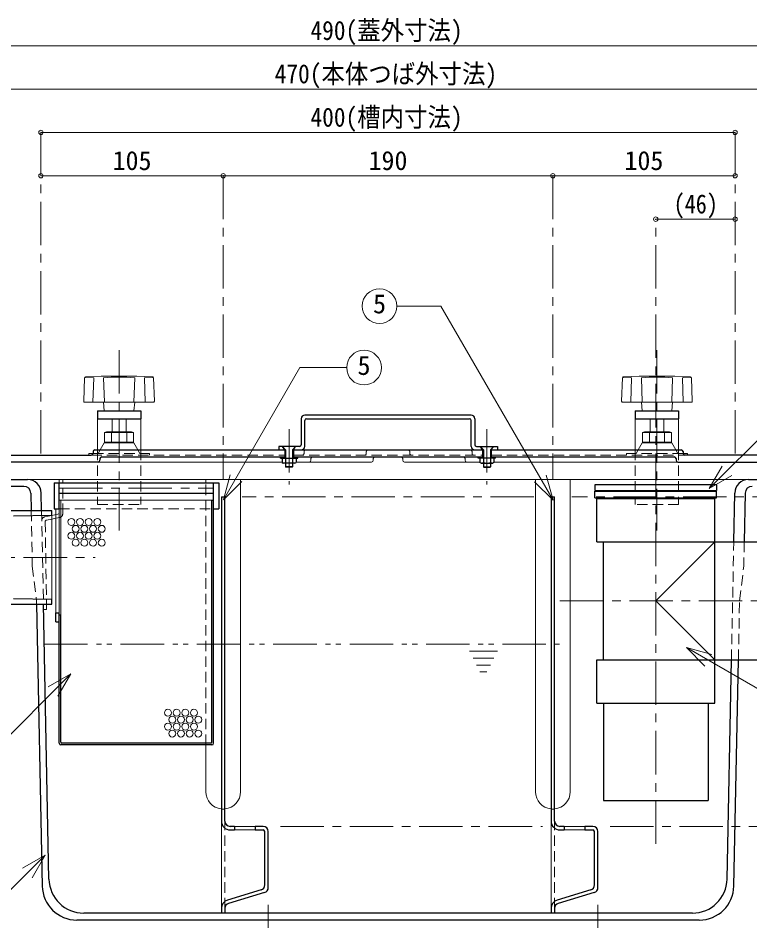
# Model space of a CAD drawing. Units: millimetres at full size, sheet at 1:5. Extents: x -1040 to 985, y -707 to 698.
# Drawn here: x -661 to -239, y -409 to 111 of the extents above; entities that cross this region are included whole.
import ezdxf
from ezdxf.enums import TextEntityAlignment as Align

# ---------------------------------------------------------------- set-up
doc = ezdxf.new("R2010")
doc.units = ezdxf.units.MM
doc.header["$LTSCALE"] = 5
doc.header["$PDMODE"] = 32
doc.header["$PDSIZE"] = 2.5
for name, pattern in [('CHAIN1', [8, 5, -1, 1, -1]), ('DASHED1', [1.8, 1.2, -0.6]), ('DOUBLE_CHAIN1', [8.8, 5, -1, 0.6, -0.6, 0.6, -1])]:
    doc.linetypes.add(name, pattern=pattern)
doc.layers.add('0-0____1', color=7, linetype='Continuous', lineweight=18)
doc.styles.add('ＭＳ ゴシック', font='')
doc.styles.get('ＭＳ ゴシック').set_extended_font_data('MS Gothic')

msp = doc.modelspace()

# ---------------------------------------------------------------- linework, layer by layer
at = {"layer": '0-0____1', "color": 4, "lineweight": 9}
for p, q in [((-692.473, 95.009), (-202.473, 95.009)), ((-212.473, 70.009), (-682.473, 70.009)), ((-647.473, 45.009), (-247.473, 45.009)), ((-542.473, 20.009), (-647.473, 20.009)), ((-352.473, 20.009), (-542.473, 20.009)), ((-247.473, 20.009), (-352.473, 20.009)), ((-247.473, -4.991), (-293.206, -4.991)), ((-614.973, -119.991), (-614.973, -137.991)), ((-589.973, -119.991), (-589.973, -137.991)), ((-304.973, -119.991), (-304.973, -137.991)), ((-279.973, -119.991), (-279.973, -137.991)), ((-456.973, -144.991), (-492.885, -144.991)), ((-455.973, -142.991), (-455.973, -143.991)), ((-438.973, -142.991), (-438.973, -143.991)), ((-437.973, -144.991), (-402.061, -144.991)), ((-655.315, -154.991), (-636.972, -154.991)), ((-634.972, -154.991), (-239.631, -154.991)), ((-552.473, -154.991), (-552.473, -156.991)), ((-532.473, -154.991), (-532.473, -334.991)), ((-362.473, -154.991), (-362.473, -334.991)), ((-342.473, -154.991), (-342.473, -334.991)), ((-635.972, -166.991), (-548.972, -166.991)), ((-259.206, -190.991), (-293.206, -224.991)), ((-293.206, -224.991), (-259.206, -258.991)), ((-552.473, -307.991), (-552.473, -334.991))]:
    msp.add_line(p, q, dxfattribs=at)
at = {"layer": '0-0____1', "color": 4, "linetype": 'CHAIN1', "lineweight": 9}
for p, q in [((-647.473, 45.009), (-647.473, -144.991)), ((-247.473, 45.009), (-247.473, -144.991)), ((-542.473, 20.009), (-542.473, -154.991)), ((-352.473, 20.009), (-352.473, -154.991)), ((-293.206, -364.991), (-293.206, -4.991)), ((-602.473, -80.491), (-602.473, -184.491)), ((-292.473, -80.491), (-292.473, -184.491)), ((-504.473, -125.991), (-504.473, -157.991)), ((-390.473, -125.991), (-390.473, -157.991)), ((-636.972, -159.991), (-547.972, -159.991)), ((-363.473, -164.991), (-531.473, -164.991)), ((-52.473, -164.991), (-341.473, -164.991)), ((-817.473, -199.991), (-616.272, -199.991)), ((-348.381, -224.991), (-2.473, -224.991)), ((-509.473, -354.991), (-358.473, -354.991)), ((-319.473, -354.991), (-52.473, -354.991)), ((-516.473, -400.259), (-516.473, -479.991)), ((-326.473, -400.259), (-326.473, -479.991))]:
    msp.add_line(p, q, dxfattribs=at)
at = {"layer": '0-0____1'}
for p, q in [((-262.338, -160.299), (-180.14, -78.101)), ((-542.324, -166.758), (-498.334, -90.567)), ((-471.303, -90.567), (-498.334, -90.567)), ((-622.34, -96.426), (-622.824, -109.974)), ((-621.865, -95.944), (-612.714, -95.503)), ((-617.596, -110.491), (-617.096, -96.491)), ((-612.232, -95.491), (-592.714, -95.491)), ((-611.462, -96.491), (-610.962, -110.491)), ((-593.484, -96.491), (-593.984, -110.491)), ((-583.081, -95.944), (-592.232, -95.503)), ((-587.35, -110.491), (-587.85, -96.491)), ((-582.606, -96.426), (-582.122, -109.974)), ((-312.34, -96.426), (-312.824, -109.974)), ((-311.865, -95.944), (-302.714, -95.503)), ((-307.596, -110.491), (-307.096, -96.491)), ((-302.232, -95.491), (-282.714, -95.491)), ((-301.462, -96.491), (-300.962, -110.491)), ((-283.484, -96.491), (-283.984, -110.491)), ((-273.081, -95.944), (-282.232, -95.503)), ((-277.35, -110.491), (-277.85, -96.491)), ((-272.606, -96.426), (-272.122, -109.974)), ((-622.325, -110.491), (-582.621, -110.491)), ((-611.473, -110.491), (-610.973, -115.491)), ((-593.473, -110.491), (-593.973, -115.491)), ((-312.325, -110.491), (-272.621, -110.491)), ((-301.473, -110.491), (-300.973, -115.491)), ((-283.473, -110.491), (-283.973, -115.491)), ((-606.473, -119.991), (-606.473, -127.591)), ((-598.473, -119.991), (-598.473, -127.591)), ((-296.473, -119.991), (-296.473, -127.591)), ((-288.473, -119.991), (-288.473, -127.591)), ((-610.873, -133.591), (-610.873, -127.991)), ((-610.873, -127.991), (-594.073, -127.991)), ((-609.673, -127.591), (-595.273, -127.591)), ((-606.873, -133.591), (-606.873, -127.991)), ((-598.073, -127.991), (-595.273, -127.591)), ((-598.073, -133.591), (-598.073, -127.991)), ((-594.073, -127.991), (-595.273, -127.591)), ((-594.073, -133.591), (-594.073, -127.991)), ((-300.873, -127.991), (-299.673, -127.591)), ((-284.073, -127.991), (-300.873, -127.991)), ((-300.873, -133.591), (-300.873, -127.991)), ((-285.273, -127.591), (-299.673, -127.591)), ((-296.873, -127.991), (-299.673, -127.591)), ((-296.873, -133.591), (-296.873, -127.991)), ((-288.073, -133.591), (-288.073, -127.991)), ((-284.073, -133.591), (-284.073, -127.991)), ((-610.973, -133.991), (-613.306, -137.991)), ((-610.973, -133.991), (-593.973, -133.991)), ((-610.873, -133.591), (-594.073, -133.591)), ((-598.073, -133.591), (-595.273, -133.991)), ((-594.073, -133.591), (-595.273, -133.991)), ((-593.973, -133.991), (-591.64, -137.991)), ((-300.973, -133.991), (-303.306, -137.991)), ((-283.973, -133.991), (-300.973, -133.991)), ((-300.873, -133.591), (-299.673, -133.991)), ((-284.073, -133.591), (-300.873, -133.591)), ((-296.873, -133.591), (-299.673, -133.991)), ((-283.973, -133.991), (-281.64, -137.991)), ((-619.973, -139.991), (-617.473, -139.991)), ((-619.973, -139.991), (-619.973, -140.991)), ((-274.973, -139.991), (-277.473, -139.991)), ((-274.973, -139.991), (-274.973, -140.991)), ((-614.473, -144.991), (-508.499, -144.991)), ((-500.447, -144.991), (-492.885, -144.991)), ((-491.885, -142.991), (-491.885, -143.991)), ((-403.061, -142.991), (-403.061, -143.991)), ((-394.499, -144.991), (-402.061, -144.991)), ((-280.473, -144.991), (-386.447, -144.991)), ((-262.338, -160.299), (-254.838, -147.308)), ((-636.972, -154.991), (-634.972, -154.991)), ((-636.972, -156.991), (-636.972, -154.991)), ((-634.972, -156.991), (-634.972, -154.991)), ((-542.324, -166.758), (-538.441, -152.27)), ((-352.391, -167.032), (-356.274, -152.543)), ((-262.338, -160.299), (-249.348, -152.799)), ((-542.324, -166.758), (-531.717, -156.152)), ((-352.391, -167.032), (-362.998, -156.425)), ((-636.972, -166.991), (-635.972, -166.991)), ((-635.972, -232.991), (-635.972, -166.991)), ((-637.775, -175.119), (-641.272, -175.821)), ((-641.272, -224.141), (-641.272, -175.841)), ((-638.972, -231.991), (-638.972, -171.991)), ((-636.972, -231.991), (-636.972, -171.991)), ((-636.972, -176.998), (-641.272, -177.861)), ((-644.273, -226.991), (-644.223, -229.991)), ((-645.973, -229.991), (-644.223, -229.991)), ((-275.425, -251.955), (-260.936, -255.838)), ((-275.425, -251.955), (-264.818, -262.562)), ((-275.425, -251.955), (-179.049, -307.598)), ((-630.36, -267), (-643.35, -274.5)), ((-630.36, -267), (-637.86, -279.991)), ((-543.473, -351.991), (-543.473, -402.223)), ((-353.473, -351.991), (-353.473, -402.223)), ((-523.973, -354.991), (-535.973, -354.991)), ((-535.973, -356.991), (-523.973, -356.991)), ((-333.973, -354.991), (-345.973, -354.991)), ((-345.973, -356.991), (-333.973, -356.991)), ((-645.111, -371.588), (-658.101, -379.088)), ((-645.111, -371.588), (-652.611, -384.579))]:
    msp.add_line(p, q, dxfattribs=at)
at = {"layer": '0-0____1', "color": 5, "lineweight": 25}
for p, q in [((-614.973, -115.491), (-614.973, -119.991)), ((-614.973, -115.491), (-589.973, -115.491)), ((-589.973, -115.491), (-589.973, -119.991)), ((-399.473, -117.991), (-495.473, -117.991)), ((-304.973, -115.491), (-304.973, -119.991)), ((-614.973, -119.991), (-589.973, -119.991)), ((-497.473, -119.991), (-497.473, -134.991)), ((-495.473, -135.991), (-495.473, -120.991)), ((-494.473, -119.991), (-400.473, -119.991)), ((-399.473, -135.991), (-399.473, -120.991)), ((-397.473, -119.991), (-397.473, -134.991)), ((-304.973, -119.991), (-279.973, -119.991)), ((-617.473, -138.991), (-617.473, -139.991)), ((-616.473, -137.991), (-506.973, -137.991)), ((-506.973, -137.991), (-508.223, -135.991)), ((-508.223, -135.991), (-506.473, -137.991)), ((-506.973, -137.991), (-506.973, -141.991)), ((-506.473, -137.991), (-506.473, -142.741)), ((-501.973, -137.991), (-500.723, -135.991)), ((-501.973, -137.991), (-501.973, -141.991)), ((-501.973, -137.991), (-392.973, -137.991)), ((-392.973, -137.991), (-394.223, -135.991)), ((-392.973, -137.991), (-392.973, -141.991)), ((-386.723, -135.991), (-388.473, -137.991)), ((-388.473, -137.991), (-388.473, -142.741)), ((-387.973, -137.991), (-386.723, -135.991)), ((-387.973, -137.991), (-387.973, -141.991)), ((-387.973, -137.991), (-278.473, -137.991)), ((-277.473, -138.991), (-277.473, -139.991)), ((-277.473, -138.991), (-277.473, -139.991)), ((-687.473, -140.991), (-618.473, -140.991)), ((-614.473, -144.991), (-685.473, -144.991)), ((-613.473, -142.991), (-613.473, -143.991)), ((-612.473, -141.991), (-506.723, -141.991)), ((-509.473, -142.791), (-509.473, -141.991)), ((-509.473, -142.791), (-499.473, -142.791)), ((-508.499, -142.991), (-508.499, -145.291)), ((-508.499, -145.291), (-507.823, -145.591)), ((-501.123, -145.591), (-507.823, -145.591)), ((-506.723, -142.791), (-506.723, -141.991)), ((-506.494, -142.991), (-506.494, -145.291)), ((-506.473, -145.591), (-506.473, -147.791)), ((-502.473, -145.591), (-502.473, -147.791)), ((-502.452, -142.991), (-502.452, -145.291)), ((-502.223, -142.791), (-502.223, -141.991)), ((-502.223, -141.991), (-392.723, -141.991)), ((-501.123, -145.591), (-500.447, -145.291)), ((-500.447, -142.991), (-500.447, -145.291)), ((-499.473, -142.791), (-499.473, -141.991)), ((-394.499, -142.991), (-394.499, -145.291)), ((-393.823, -145.591), (-394.499, -145.291)), ((-393.823, -145.591), (-387.123, -145.591)), ((-392.723, -142.791), (-392.723, -141.991)), ((-392.494, -142.991), (-392.494, -145.291)), ((-392.473, -145.591), (-392.473, -147.791)), ((-388.473, -145.591), (-388.473, -147.791)), ((-388.452, -142.991), (-388.452, -145.291)), ((-388.223, -141.991), (-282.473, -141.991)), ((-388.223, -142.791), (-388.223, -141.991)), ((-386.447, -145.291), (-387.123, -145.591)), ((-386.447, -142.991), (-386.447, -145.291)), ((-385.473, -142.791), (-385.473, -141.991)), ((-281.473, -142.991), (-281.473, -143.991)), ((-280.473, -144.991), (-209.473, -144.991)), ((-207.473, -140.991), (-276.473, -140.991)), ((-506.273, -147.991), (-506.473, -147.791)), ((-502.473, -147.791), (-506.473, -147.791)), ((-502.673, -147.991), (-506.273, -147.991)), ((-502.473, -147.791), (-502.673, -147.991)), ((-392.473, -147.791), (-388.473, -147.791)), ((-392.473, -147.791), (-392.273, -147.991)), ((-392.273, -147.991), (-388.673, -147.991)), ((-388.673, -147.991), (-388.473, -147.791)), ((-688.473, -154.991), (-655.315, -154.991)), ((-239.631, -154.991), (-206.473, -154.991)), ((-657.315, -158.991), (-675.473, -158.991)), ((-639.972, -156.991), (-639.972, -171.991)), ((-639.972, -156.991), (-544.972, -156.991)), ((-636.972, -171.991), (-636.972, -156.991)), ((-547.972, -306.991), (-547.972, -156.991)), ((-544.972, -156.991), (-544.972, -171.991)), ((-328.206, -158.214), (-328.206, -161.395)), ((-258.206, -158.214), (-328.206, -158.214)), ((-258.206, -158.214), (-258.206, -161.395)), ((-653.316, -162.911), (-653.114, -172.991)), ((-647.113, -172.991), (-647.316, -162.831)), ((-636.972, -162.991), (-547.972, -162.991)), ((-543.473, -164.991), (-543.473, -351.991)), ((-543.473, -164.991), (-541.473, -164.991)), ((-541.473, -351.991), (-541.473, -164.991)), ((-353.473, -164.991), (-353.473, -351.991)), ((-353.473, -164.991), (-351.473, -164.991)), ((-351.473, -351.991), (-351.473, -164.991)), ((-328.206, -161.395), (-258.206, -161.395)), ((-328.206, -165.638), (-258.206, -165.638)), ((-327.206, -165.991), (-259.206, -165.991)), ((-327.206, -190.991), (-327.206, -165.991)), ((-259.206, -283.991), (-259.206, -165.991)), ((-258.206, -165.638), (-258.206, -161.749)), ((-248.193, -190.991), (-247.63, -162.831)), ((-241.63, -162.911), (-242.192, -190.991)), ((-548.972, -166.991), (-547.972, -166.991)), ((-548.972, -306.491), (-548.972, -166.991)), ((-688.272, -172.991), (-641.272, -172.991)), ((-641.272, -175.841), (-663.272, -176.091)), ((-641.272, -175.841), (-641.272, -172.991)), ((-639.972, -171.991), (-636.972, -171.991)), ((-547.972, -171.991), (-544.972, -171.991)), ((-327.206, -190.991), (-234.206, -190.991)), ((-323.381, -258.991), (-323.381, -190.991)), ((-688.272, -226.991), (-641.272, -226.991)), ((-650.034, -226.991), (-646.786, -389.391)), ((-642.865, -385.391), (-646.033, -226.991)), ((-638.972, -236.991), (-638.972, -231.991)), ((-638.972, -231.991), (-636.972, -231.991)), ((-636.972, -306.991), (-636.972, -231.991)), ((-636.972, -232.991), (-635.972, -232.991)), ((-635.972, -306.491), (-635.972, -232.991)), ((-638.972, -236.991), (-636.972, -236.991)), ((-327.206, -258.991), (-234.206, -258.991)), ((-327.206, -283.991), (-327.206, -258.991)), ((-252.081, -385.391), (-249.553, -258.991)), ((-248.16, -389.391), (-245.552, -258.991)), ((-327.206, -283.991), (-259.206, -283.991)), ((-263.031, -283.991), (-263.031, -339.991)), ((-549.472, -306.991), (-635.472, -306.991)), ((-548.972, -307.991), (-635.972, -307.991)), ((-535.973, -354.991), (-538.473, -354.991)), ((-538.473, -356.991), (-535.973, -356.991)), ((-535.973, -354.991), (-535.973, -356.991)), ((-523.973, -354.991), (-523.973, -356.991)), ((-519.473, -354.991), (-523.973, -354.991)), ((-523.973, -356.991), (-519.473, -356.991)), ((-518.473, -388.771), (-518.473, -357.991)), ((-516.473, -390.259), (-516.473, -357.991)), ((-345.973, -354.991), (-348.473, -354.991)), ((-348.473, -356.991), (-345.973, -356.991)), ((-345.973, -354.991), (-345.973, -356.991)), ((-333.973, -354.991), (-333.973, -356.991)), ((-329.473, -354.991), (-333.973, -354.991)), ((-333.973, -356.991), (-329.473, -356.991)), ((-328.473, -388.771), (-328.473, -357.991)), ((-326.473, -390.259), (-326.473, -357.991)), ((-520.611, -391.645), (-539.91, -397.434)), ((-518.611, -393.133), (-539.335, -399.35)), ((-330.611, -391.645), (-349.91, -397.434)), ((-328.611, -393.133), (-349.335, -399.35)), ((-272.077, -404.991), (-622.869, -404.991)), ((-543.473, -402.223), (-543.473, -404.991)), ((-541.473, -402.223), (-541.473, -404.991)), ((-353.473, -402.223), (-353.473, -404.991)), ((-351.473, -402.223), (-351.473, -404.991)), ((-268.156, -408.991), (-626.79, -408.991))]:
    msp.add_line(p, q, dxfattribs=at)
at = {"layer": '0-0____1', "color": 4, "linetype": 'DASHED1', "lineweight": 9}
for p, q in [((-613.306, -137.991), (-614.473, -139.991)), ((-591.64, -137.991), (-590.473, -139.991)), ((-589.973, -137.991), (-589.973, -169.491)), ((-495.885, -138.991), (-495.885, -139.991)), ((-459.973, -138.991), (-459.973, -139.991)), ((-434.973, -138.991), (-434.973, -139.991)), ((-399.061, -138.991), (-399.061, -139.991)), ((-309.973, -139.991), (-309.973, -140.991)), ((-277.473, -139.991), (-309.973, -139.991)), ((-304.973, -137.991), (-304.973, -169.491)), ((-303.306, -137.991), (-304.473, -139.991)), ((-281.64, -137.991), (-280.473, -139.991)), ((-634.972, -174.958), (-634.972, -156.991)), ((-552.473, -307.991), (-552.473, -156.991)), ((-653.114, -172.991), (-652.474, -204.991)), ((-647.113, -172.991), (-646.033, -226.991)), ((-645.394, -176.648), (-641.272, -175.821)), ((-636.972, -171.991), (-547.972, -171.991)), ((-636.578, -176.919), (-636.972, -176.998)), ((-645.065, -179.458), (-644.273, -226.991)), ((-644.262, -178.461), (-641.272, -177.861)), ((-249.553, -258.991), (-248.193, -190.991)), ((-242.192, -190.991), (-242.472, -204.991)), ((-541.473, -402.223), (-541.473, -351.991)), ((-351.473, -402.223), (-351.473, -351.991))]:
    msp.add_line(p, q, dxfattribs=at)
at = {"layer": '0-0____1', "linetype": 'DASHED1'}
for p, q in [((-618.473, -140.991), (-506.973, -140.991)), ((-501.973, -140.991), (-392.973, -140.991)), ((-387.973, -140.991), (-276.473, -140.991))]:
    msp.add_line(p, q, dxfattribs=at)
at = {"layer": '0-0____1', "color": 4, "linetype": 'DOUBLE_CHAIN1', "lineweight": 9}
for p, q in [((-645.573, -249.991), (-348.381, -249.991)), ((-400.473, -253.991), (-384.473, -253.991)), ((-398.473, -257.991), (-386.473, -257.991)), ((-396.473, -261.991), (-388.473, -261.991)), ((-394.473, -265.991), (-390.473, -265.991))]:
    msp.add_line(p, q, dxfattribs=at)
at = {"layer": '0-0____1'}
for points in [[(-352.391, -167.032), (-417.023, -55.087), (-442.353, -55.087)], [(-610.873, -127.991), (-609.673, -127.591), (-606.873, -127.991)], [(-606.873, -127.991), (-602.473, -127.591), (-598.073, -127.991)], [(-288.073, -127.991), (-292.473, -127.591), (-296.873, -127.991)], [(-284.073, -127.991), (-285.273, -127.591), (-288.073, -127.991)], [(-610.873, -133.591), (-609.673, -133.991), (-606.873, -133.591), (-602.473, -133.991), (-598.073, -133.591)], [(-284.073, -133.591), (-285.273, -133.991), (-288.073, -133.591), (-292.473, -133.991), (-296.873, -133.591)], [(-630.36, -267), (-674.925, -311.565), (-700.867, -311.565)], [(-645.111, -371.588), (-707.633, -434.111), (-734.779, -434.111)]]:
    msp.add_lwpolyline(points, dxfattribs=at)
at = {"layer": '0-0____1', "color": 5, "lineweight": 25}
for points in [[(-304.973, -115.491), (-279.973, -115.491), (-279.973, -119.991)], [(-498.473, -135.991), (-510.473, -135.991), (-510.473, -137.991)], [(-500.723, -135.991), (-502.473, -137.991), (-502.473, -142.741)], [(-396.473, -135.991), (-384.473, -135.991), (-384.473, -137.991)], [(-394.223, -135.991), (-392.473, -137.991), (-392.473, -142.741)], [(-385.473, -142.791), (-395.473, -142.791), (-395.473, -141.991)], [(-328.206, -165.638), (-328.206, -161.749), (-258.206, -161.749)], [(-641.272, -226.991), (-641.272, -224.141), (-663.272, -223.891)], [(-323.381, -283.991), (-323.381, -339.991), (-263.031, -339.991)]]:
    msp.add_lwpolyline(points, dxfattribs=at)
at = {"layer": '0-0____1', "color": 4, "linetype": 'DASHED1', "lineweight": 9}
for points in [[(-617.473, -139.991), (-584.973, -139.991), (-584.973, -140.991)], [(-614.973, -137.991), (-614.973, -169.491), (-589.973, -169.491)], [(-279.973, -137.991), (-279.973, -169.491), (-304.973, -169.491)], [(-652.474, -204.991), (-650.074, -224.991), (-650.034, -226.991)], [(-245.552, -258.991), (-244.872, -224.991), (-242.472, -204.991)]]:
    msp.add_lwpolyline(points, dxfattribs=at)
at = {"layer": '0-0____1'}
for centre in [(-452.353, -55.087), (-461.303, -90.567)]:
    msp.add_circle(centre, 10, dxfattribs=at)
at = {"layer": '0-0____1', "color": 4, "lineweight": 9}
for centre in [(-629.932, -179.49), (-627.432, -183.49), (-624.932, -179.49), (-622.432, -183.49), (-619.932, -179.49), (-617.432, -183.49), (-614.932, -179.49), (-612.432, -183.49), (-629.932, -187.49), (-624.932, -187.49), (-619.932, -187.49), (-614.932, -187.49), (-627.432, -191.49), (-622.432, -191.49), (-617.432, -191.49), (-612.432, -191.49), (-574.335, -289.47), (-569.335, -289.47), (-564.335, -289.47), (-559.335, -289.47), (-574.335, -297.47), (-571.835, -293.47), (-569.335, -297.47), (-566.835, -293.47), (-564.335, -297.47), (-561.835, -293.47), (-559.335, -297.47), (-556.835, -293.47), (-571.835, -301.47), (-566.835, -301.47), (-561.835, -301.47), (-556.835, -301.47)]:
    msp.add_circle(centre, 2, dxfattribs=at)
at = {"layer": '0-0____1'}
for centre, radius, start, end in [((-619.719, -103.123), 7.131, 68.41681, 111.58319), ((-621.841, -96.444), 0.5, 92.76051, 177.95459), ((-612.232, -105.491), 10, 90, 92.76051), ((-602.473, -177.047), 81.055, 83.6327, 96.3673), ((-592.714, -105.491), 10, 87.23949, 90), ((-585.227, -103.123), 7.131, 68.41681, 111.58319), ((-583.105, -96.444), 0.5, 2.04541, 87.23949), ((-309.719, -103.123), 7.131, 68.41681, 111.58319), ((-311.841, -96.444), 0.5, 92.76051, 177.95459), ((-302.232, -105.491), 10, 90, 92.76051), ((-292.473, -177.047), 81.055, 83.6327, 96.3673), ((-282.714, -105.491), 10, 87.23949, 90), ((-275.227, -103.123), 7.131, 68.41681, 111.58319), ((-273.105, -96.444), 0.5, 2.04541, 87.23949), ((-622.325, -109.991), 0.5, 177.95459, 270), ((-582.621, -109.991), 0.5, 270, 2.04541), ((-312.325, -109.991), 0.5, 177.95459, 270), ((-272.621, -109.991), 0.5, 270, 2.04541), ((-492.885, -143.991), 1, 270, 0), ((-490.885, -142.991), 1, 90, 180), ((-404.061, -142.991), 1, 0, 90), ((-402.061, -143.991), 1, 180, 270), ((-637.972, -174.139), 1, 281.34524, 0)]:
    msp.add_arc(centre, radius, start, end, dxfattribs=at)
at = {"layer": '0-0____1', "color": 5, "lineweight": 25}
for centre, radius, start, end in [((-495.473, -119.991), 2, 90, 180), ((-399.473, -119.991), 2, 0, 90), ((-494.473, -120.991), 1, 90, 180), ((-400.473, -120.991), 1, 0, 90), ((-498.473, -134.991), 1, 270, 0), ((-396.473, -134.991), 1, 180, 270), ((-618.473, -139.991), 1, 270, 0), ((-616.473, -138.991), 1, 90, 180), ((-497.473, -135.991), 2, 270, 0), ((-397.473, -135.991), 2, 180, 270), ((-278.473, -138.991), 1, 0, 90), ((-278.473, -138.991), 1, 0, 90), ((-276.473, -139.991), 1, 180, 270), ((-276.473, -139.991), 1, 180, 270), ((-614.473, -143.991), 1, 270, 0), ((-612.473, -142.991), 1, 90, 180), ((-508.299, -142.991), 0.2, 90, 180), ((-508.059, -141.449), 4.149, 273.26685, 292.16884), ((-506.694, -142.991), 0.2, 0, 90), ((-506.294, -142.991), 0.2, 90, 180), ((-504.473, -138.636), 6.956, 253.11093, 286.88907), ((-502.652, -142.991), 0.2, 0, 90), ((-500.887, -141.449), 4.149, 247.83116, 266.73315), ((-502.252, -142.991), 0.2, 90, 180), ((-500.647, -142.991), 0.2, 0, 90), ((-394.299, -142.991), 0.2, 90, 180), ((-394.059, -141.449), 4.149, 273.26685, 292.16884), ((-392.694, -142.991), 0.2, 0, 90), ((-392.294, -142.991), 0.2, 90, 180), ((-390.473, -138.636), 6.956, 253.11093, 286.88907), ((-388.652, -142.991), 0.2, 0, 90), ((-386.887, -141.449), 4.149, 247.83116, 266.73315), ((-388.252, -142.991), 0.2, 90, 180), ((-386.647, -142.991), 0.2, 0, 90), ((-282.473, -142.991), 1, 0, 90), ((-280.473, -143.991), 1, 180, 270), ((-655.315, -162.991), 8, 1.14576, 90), ((-239.631, -162.991), 8, 90, 178.85424), ((-657.315, -162.991), 4, 1.14576, 90), ((-237.631, -162.991), 4, 90, 178.85424), ((-635.972, -306.991), 1, 180, 270), ((-635.472, -306.491), 0.5, 180, 270), ((-549.472, -306.491), 0.5, 270, 0), ((-548.972, -306.991), 1, 270, 0), ((-538.473, -351.991), 5, 180, 270), ((-538.473, -351.991), 3, 180, 270), ((-348.473, -351.991), 5, 180, 270), ((-348.473, -351.991), 3, 180, 270), ((-519.473, -357.991), 3, 0, 90), ((-519.473, -357.991), 1, 0, 90), ((-329.473, -357.991), 3, 0, 90), ((-329.473, -357.991), 1, 0, 90), ((-626.79, -388.991), 20, 181.14576, 270), ((-622.869, -384.991), 20, 181.14576, 270), ((-521.473, -388.771), 3, 286.69924, 0), ((-519.473, -390.259), 3, 286.69924, 0), ((-331.473, -388.771), 3, 286.69924, 0), ((-329.473, -390.259), 3, 286.69924, 0), ((-272.077, -384.991), 20, 270, 358.85424), ((-268.156, -388.991), 20, 270, 358.85424), ((-538.473, -402.223), 5, 106.69924, 180), ((-538.473, -402.223), 3, 106.69924, 180), ((-348.473, -402.223), 5, 106.69924, 180), ((-348.473, -402.223), 3, 106.69924, 180)]:
    msp.add_arc(centre, radius, start, end, dxfattribs=at)
at = {"layer": '0-0____1', "color": 4, "linetype": 'DASHED1', "lineweight": 9}
for centre, radius, start, end in [((-496.885, -139.991), 1, 270, 0), ((-494.885, -138.991), 1, 90, 180), ((-460.973, -139.991), 1, 270, 0), ((-458.973, -138.991), 1, 90, 180), ((-435.973, -138.991), 1, 0, 90), ((-433.973, -139.991), 1, 180, 270), ((-400.061, -138.991), 1, 0, 90), ((-398.061, -139.991), 1, 180, 270), ((-645, -178.609), 2, 101.34524, 181.14576), ((-636.972, -174.958), 2, 281.34524, 0), ((-644.065, -179.441), 1, 101.34524, 180.95484), ((-542.473, -334.991), 10, 264.26083, 275.73917), ((-352.473, -334.991), 10, 264.26083, 275.73917)]:
    msp.add_arc(centre, radius, start, end, dxfattribs=at)
at = {"layer": '0-0____1', "color": 4, "lineweight": 9}
for centre, radius, start, end in [((-456.973, -143.991), 1, 270, 0), ((-454.973, -142.991), 1, 90, 180), ((-439.973, -142.991), 1, 0, 90), ((-437.973, -143.991), 1, 180, 270), ((-542.473, -334.991), 10, 180, 264.26083), ((-542.473, -334.991), 10, 275.73917, 0), ((-352.473, -334.991), 10, 180, 264.26083), ((-352.473, -334.991), 10, 275.73917, 0)]:
    msp.add_arc(centre, radius, start, end, dxfattribs=at)
at = {"layer": '0-0____1', "color": 1}
for p in [(-647.473, 45.009), (-247.473, 45.009), (-647.473, 20.009), (-542.473, 20.009), (-352.473, 20.009), (-247.473, 20.009), (-293.206, -4.991), (-247.473, -4.991)]:
    msp.add_point(p, dxfattribs=at)

# ---------------------------------------------------------------- texts
at = {"layer": '0-0____1', "style": 'ＭＳ ゴシック'}
for s, width, p in [('490(蓋外寸法)', 0.9, (-492.161, 95.009)), ('470(本体つば外寸法)', 0.9, (-512.786, 70.009)), ('400(槽内寸法)', 0.9, (-492.161, 45.009)), ('(46)', 0.85, (-282.84, -4.991))]:
    msp.add_text(s, height=11, dxfattribs=dict(at, width=width)).set_placement(p, align=Align.BOTTOM_LEFT)
for s, p in [('105', (-606.223, 20.009)), ('190', (-458.723, 20.009)), ('105', (-311.223, 20.009)), ('5', (-456.103, -62.587)), ('5', (-465.053, -98.067))]:
    msp.add_text(s, height=11, dxfattribs=at).set_placement(p, align=Align.BOTTOM_LEFT)

doc.saveas('drawing.dxf')
